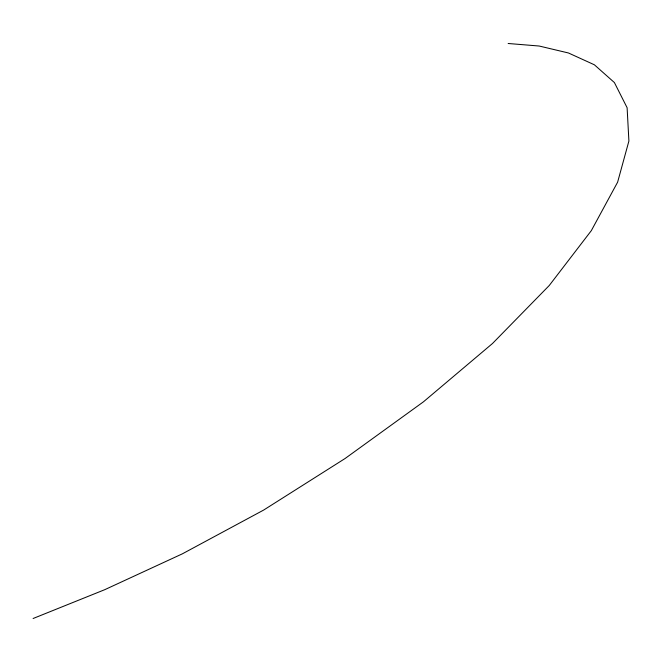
<?xml version="1.0" encoding="UTF-8"?>
<svg xmlns="http://www.w3.org/2000/svg" width="662" height="662" viewBox="0 0 662 662"><rect width="100%" height="100%" fill="white"/><g stroke="black" fill="none" stroke-linecap="round" stroke-linejoin="round"><path stroke-width="0.99" d="M33.1 618.507L104.687 589.71L182.34 553.846L263.658 510.063L345.059 458.526L423.44 401.826L492.487 343.512L549.261 285.488L591.307 230.666L617.621 182.174L628.9 141.031L627.113 107.732L614.402 82.568L594.377 64.793L568.451 52.977L539.166 46.026L508.143 43.493"/></g></svg>
